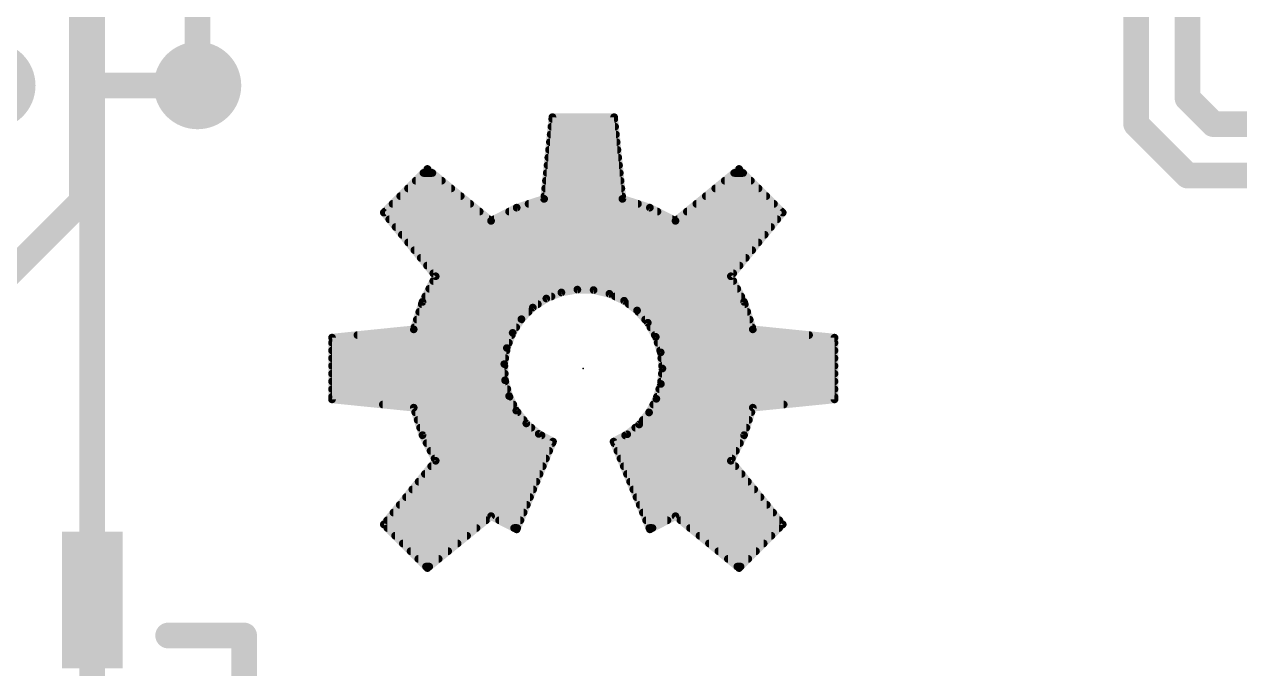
# Model space of a CAD drawing. Extents: x -37 to 70, y -9 to 26.
# Drawn here: x 13.53 to 25.53, y 4.4 to 10.76 of the extents above; entities that cross this region are included whole.
import ezdxf

# ---------------------------------------------------------------- set-up
doc = ezdxf.new("R2010")
doc.units = 0
for name, color, linetype in [('1', 12, 'CONTINUOUS'), ('16', 132, 'CONTINUOUS'), ('18', 110, 'CONTINUOUS'), ('21', 41, 'CONTINUOUS'), ('22', 40, 'CONTINUOUS'), ('24', 53, 'CONTINUOUS')]:
    doc.layers.add(name, color=color, linetype=linetype)

# ---------------------------------------------------------------- blocks, each defined once
blk = doc.blocks.new('RECT')
blk.add_solid([(-0.5, -0.5), (0.5, -0.5), (-0.5, 0.5), (0.5, 0.5)])
blk = doc.blocks.new('ROUNDV')
at = {"const_width": 0.5}
blk.add_lwpolyline([(0, -0.25, 1), (0, 0.25, 1), (0, -0.25)], format="xyb", dxfattribs=at)

msp = doc.modelspace()

# ---------------------------------------------------------------- linework, layer by layer
at = {"layer": '1', "const_width": 0.254}
for points in [[(25.019, 11.303), (25.019, 10.033)], [(24.511, 11.049), (24.511, 9.779)], [(14.2, 10.16), (14.2, 11.025)], [(14.2, 5.08), (14.2, 10.16)], [(15.24, 10.16), (14.2, 10.16)], [(25.273, 9.779), (25.019, 10.033)], [(25.019, 9.271), (24.511, 9.779)], [(25.273, 9.779), (27.79, 9.779)], [(25.019, 9.271), (27.79, 9.271)], [(14.2, 4.04), (14.2, 5.08)]]:
    msp.add_lwpolyline(points, dxfattribs=at)
at = {"layer": '1', "const_width": 0.127}
for points in [[(14.2635, 10.16, 1), (14.1365, 10.16)], [(14.2, 10.2235, 1), (14.2, 10.0965)], [(14.1365, 10.16, 1), (14.2635, 10.16)], [(15.24, 10.0965, 1), (15.24, 10.2235)], [(25.0639, 10.0779, 1), (24.9741, 9.9881)], [(24.9555, 10.033, 1), (25.0825, 10.033)], [(24.5559, 9.8239, 1), (24.4661, 9.7341)], [(25.273, 9.8425, 1), (25.273, 9.7155)], [(25.2281, 9.7341, 1), (25.3179, 9.8239)], [(24.4475, 9.779, 1), (24.5745, 9.779)], [(25.019, 9.3345, 1), (25.019, 9.2075)], [(24.9741, 9.2261, 1), (25.0639, 9.3159)], [(14.2635, 5.08, 1), (14.1365, 5.08)], [(14.1365, 5.08, 1), (14.2635, 5.08)]]:
    msp.add_lwpolyline(points, format="xyb", dxfattribs=at)
at = {"layer": '16', "const_width": 0.254}
for points in [[(15.24, 12.954), (15.24, 10.16)], [(14.097, 9.017), (14.097, 12.319)], [(12.7, 7.62), (14.097, 9.017)]]:
    msp.add_lwpolyline(points, dxfattribs=at)
at = {"layer": '16', "const_width": 0.127}
for points in [[(15.1765, 10.16, 1), (15.3035, 10.16)], [(14.1419, 8.9721, 1), (14.0521, 9.0619)], [(14.0335, 9.017, 1), (14.1605, 9.017)]]:
    msp.add_lwpolyline(points, format="xyb", dxfattribs=at)
at = {"layer": '21', "const_width": 0.254}
for points in [[(14.95, 4.73), (15.7, 4.73)], [(15.7, 4.73), (15.7, 3.08)]]:
    msp.add_lwpolyline(points, dxfattribs=at)
at = {"layer": '21', "const_width": 0.127}
for points in [[(14.95, 4.7935, 1), (14.95, 4.6665)], [(15.7635, 4.73, 1), (15.6365, 4.73)], [(15.7, 4.6665, 1), (15.7, 4.7935)]]:
    msp.add_lwpolyline(points, format="xyb", dxfattribs=at)
at = {"layer": '22', "const_width": 0.0762}
for points in [[(18.6634, 9.0407), (18.7453, 9.8474)], [(18.7435, 9.8298), (19.3565, 9.8298)], [(18.7453, 9.8474), (19.3547, 9.8474)], [(19.3547, 9.8474), (19.4366, 9.0407)], [(18.7358, 9.7536), (19.3642, 9.7536)], [(18.7203, 9.6012), (19.3797, 9.6012)], [(18.728, 9.6774), (19.372, 9.6774)], [(18.7048, 9.4488), (19.3952, 9.4488)], [(18.7126, 9.525), (19.3874, 9.525)], [(17.08, 8.9052), (17.5108, 9.336)], [(17.5108, 9.336), (18.1392, 8.8236)], [(18.6971, 9.3726), (19.4029, 9.3726)], [(19.9608, 8.8236), (20.5892, 9.336)], [(20.5892, 9.336), (21.02, 8.9052)], [(17.395, 9.2202), (17.6528, 9.2202)], [(17.4712, 9.2964), (17.5594, 9.2964)], [(18.6816, 9.2202), (19.4184, 9.2202)], [(18.6894, 9.2964), (19.4106, 9.2964)], [(20.4472, 9.2202), (20.705, 9.2202)], [(20.5406, 9.2964), (20.6288, 9.2964)], [(17.3188, 9.144), (17.7463, 9.144)], [(18.6739, 9.144), (19.4261, 9.144)], [(20.3537, 9.144), (20.7812, 9.144)], [(17.1664, 8.9916), (17.9332, 8.9916)], [(17.2426, 9.0678), (17.8397, 9.0678)], [(18.3923, 8.9539), (18.6634, 9.0407)], [(18.51, 8.9916), (19.59, 8.9916)], [(18.6662, 9.0678), (19.4338, 9.0678)], [(19.4366, 9.0407), (19.7077, 8.9539)], [(20.1668, 8.9916), (20.9336, 8.9916)], [(20.2603, 9.0678), (20.8574, 9.0678)], [(17.5924, 8.2768), (17.08, 8.9052)], [(17.0902, 8.9154), (18.0266, 8.9154)], [(18.1392, 8.8236), (18.3923, 8.9539)], [(18.3175, 8.9154), (19.7825, 8.9154)], [(19.7077, 8.9539), (19.9608, 8.8236)], [(20.0734, 8.9154), (21.0098, 8.9154)], [(21.02, 8.9052), (20.5076, 8.2768)], [(17.1338, 8.8392), (18.1201, 8.8392)], [(17.196, 8.763), (20.9041, 8.763)], [(18.1695, 8.8392), (19.9305, 8.8392)], [(19.9799, 8.8392), (20.9662, 8.8392)], [(17.2581, 8.6868), (20.8419, 8.6868)], [(17.3202, 8.6106), (20.7798, 8.6106)], [(17.3824, 8.5344), (20.7177, 8.5344)], [(17.4445, 8.4582), (20.6555, 8.4582)], [(17.5066, 8.382), (20.5934, 8.382)], [(17.4621, 8.0237), (17.5924, 8.2768)], [(17.5688, 8.3058), (20.5312, 8.3058)], [(20.5076, 8.2768), (20.6379, 8.0237)], [(17.5289, 8.1534), (20.5711, 8.1534)], [(17.5681, 8.2296), (20.5319, 8.2296)], [(18.9916, 8.1451), (18.8337, 8.1168)], [(19.152, 8.1406), (18.9916, 8.1451)], [(19.3081, 8.1034), (19.152, 8.1406)], [(17.3753, 7.7526), (17.4621, 8.0237)], [(17.4896, 8.0772), (18.7357, 8.0772)], [(18.685, 8.0568), (18.5516, 7.9676)], [(18.8337, 8.1168), (18.685, 8.0568)], [(19.4532, 8.0352), (19.3081, 8.1034)], [(19.3639, 8.0772), (20.6104, 8.0772)], [(19.5814, 7.9387), (19.4532, 8.0352)], [(20.6379, 8.0237), (20.7247, 7.7526)], [(17.4304, 7.9248), (18.5095, 7.9248)], [(17.4548, 8.001), (18.6015, 8.001)], [(18.5516, 7.9676), (18.4392, 7.8531)], [(19.4987, 8.001), (20.6452, 8.001)], [(19.6872, 7.8181), (19.5814, 7.9387)], [(19.5936, 7.9248), (20.6696, 7.9248)], [(17.3816, 7.7724), (18.3874, 7.7724)], [(17.406, 7.8486), (18.4363, 7.8486)], [(18.4392, 7.8531), (18.3526, 7.7181)], [(19.6605, 7.8486), (20.694, 7.8486)], [(19.7661, 7.6784), (19.6872, 7.8181)], [(19.713, 7.7724), (20.7184, 7.7724)], [(16.5686, 7.6707), (17.3753, 7.7526)], [(16.5686, 7.0613), (16.5686, 7.6707)], [(16.8198, 7.6962), (18.3442, 7.6962)], [(18.3526, 7.7181), (18.2954, 7.5682)], [(19.7561, 7.6962), (21.2802, 7.6962)], [(19.8148, 7.5256), (19.7661, 7.6784)], [(20.7247, 7.7526), (21.5314, 7.6707)], [(21.5314, 7.6707), (21.5314, 7.0613)], [(16.5686, 7.62), (18.3151, 7.62)], [(16.5686, 7.5438), (18.2914, 7.5438)], [(18.2954, 7.5682), (18.27, 7.4098)], [(19.7847, 7.62), (21.5314, 7.62)], [(19.809, 7.5438), (21.5314, 7.5438)], [(19.8313, 7.366), (19.8148, 7.5256)], [(16.5686, 7.4676), (18.2792, 7.4676)], [(18.27, 7.4098), (18.2775, 7.2496)], [(19.8208, 7.4676), (21.5314, 7.4676)], [(16.5686, 7.3914), (18.2708, 7.3914)], [(16.5686, 7.3152), (18.2744, 7.3152)], [(19.8163, 7.2136), (19.8313, 7.366)], [(19.8263, 7.3152), (21.5314, 7.3152)], [(19.8287, 7.3914), (21.5314, 7.3914)], [(16.5686, 7.239), (18.2802, 7.239)], [(18.2775, 7.2496), (18.3175, 7.0942)], [(19.7718, 7.067), (19.8163, 7.2136)], [(19.8188, 7.239), (21.5314, 7.239)], [(16.5686, 7.1628), (18.2998, 7.1628)], [(16.5686, 7.0866), (18.3213, 7.0866)], [(17.3753, 6.9794), (16.5686, 7.0613)], [(18.3175, 7.0942), (18.3885, 6.9504)], [(19.6996, 6.9319), (19.7718, 7.067)], [(19.7778, 7.0866), (21.5314, 7.0866)], [(19.8009, 7.1628), (21.5314, 7.1628)], [(21.5314, 7.0613), (20.7247, 6.9794)], [(17.07, 7.0104), (18.3589, 7.0104)], [(17.4621, 6.7083), (17.3753, 6.9794)], [(17.3898, 6.9342), (18.4011, 6.9342)], [(18.3885, 6.9504), (18.4873, 6.824)], [(19.6025, 6.8135), (19.6996, 6.9319)], [(19.7008, 6.9342), (20.7102, 6.9342)], [(19.7416, 7.0104), (21.03, 7.0104)], [(20.7247, 6.9794), (20.6379, 6.7083)], [(17.4142, 6.858), (18.4607, 6.858)], [(18.4873, 6.824), (18.6099, 6.7205)], [(19.4841, 6.7164), (19.6025, 6.8135)], [(19.639, 6.858), (20.6859, 6.858)], [(17.4385, 6.7818), (18.5373, 6.7818)], [(17.5924, 6.4552), (17.4621, 6.7083)], [(17.4635, 6.7056), (18.6374, 6.7056)], [(18.6099, 6.7205), (18.751, 6.6442)], [(19.349, 6.6442), (19.4841, 6.7164)], [(19.4639, 6.7056), (20.6366, 6.7056)], [(19.5638, 6.7818), (20.6615, 6.7818)], [(20.6379, 6.7083), (20.5076, 6.4552)], [(17.5027, 6.6294), (18.7449, 6.6294)], [(18.751, 6.6442), (18.3922, 5.778)], [(19.7078, 5.778), (19.349, 6.6442)], [(19.3551, 6.6294), (20.5973, 6.6294)], [(17.08, 5.8268), (17.5924, 6.4552)], [(17.5419, 6.5532), (18.7133, 6.5532)], [(17.5812, 6.477), (18.6817, 6.477)], [(19.3867, 6.5532), (20.5581, 6.5532)], [(19.4183, 6.477), (20.5188, 6.477)], [(20.5076, 6.4552), (21.02, 5.8268)], [(17.4859, 6.3246), (18.6186, 6.3246)], [(17.548, 6.4008), (18.6502, 6.4008)], [(19.4498, 6.4008), (20.552, 6.4008)], [(19.4814, 6.3246), (20.6141, 6.3246)], [(17.4238, 6.2484), (18.5871, 6.2484)], [(19.513, 6.2484), (20.6762, 6.2484)], [(17.2995, 6.096), (18.5239, 6.096)], [(17.3616, 6.1722), (18.5555, 6.1722)], [(19.5445, 6.1722), (20.7384, 6.1722)], [(19.5761, 6.096), (20.8005, 6.096)], [(17.2374, 6.0198), (18.4924, 6.0198)], [(19.6076, 6.0198), (20.8626, 6.0198)], [(17.1131, 5.8674), (18.0889, 5.8674)], [(17.1752, 5.9436), (18.4608, 5.9436)], [(18.1392, 5.9084), (17.5108, 5.396)], [(18.3922, 5.778), (18.1392, 5.9084)], [(18.2188, 5.8674), (18.4292, 5.8674)], [(19.6392, 5.9436), (20.9248, 5.9436)], [(19.6708, 5.8674), (19.8813, 5.8674)], [(19.9608, 5.9084), (19.7078, 5.778)], [(20.5892, 5.396), (19.9608, 5.9084)], [(20.0111, 5.8674), (20.9869, 5.8674)], [(17.5108, 5.396), (17.08, 5.8268)], [(17.1156, 5.7912), (17.9955, 5.7912)], [(18.3666, 5.7912), (18.3977, 5.7912)], [(19.7023, 5.7912), (19.7334, 5.7912)], [(20.1045, 5.7912), (20.9844, 5.7912)], [(21.02, 5.8268), (20.5892, 5.396)], [(17.1918, 5.715), (17.902, 5.715)], [(17.268, 5.6388), (17.8086, 5.6388)], [(20.198, 5.715), (20.9082, 5.715)], [(20.2914, 5.6388), (20.832, 5.6388)], [(17.3442, 5.5626), (17.7151, 5.5626)], [(17.4204, 5.4864), (17.6217, 5.4864)], [(20.3849, 5.5626), (20.7558, 5.5626)], [(20.4783, 5.4864), (20.6796, 5.4864)], [(17.4966, 5.4102), (17.5282, 5.4102)], [(20.5718, 5.4102), (20.6034, 5.4102)]]:
    msp.add_lwpolyline(points, dxfattribs=at)
at = {"layer": '22', "const_width": 0.0381}
for points in [[(18.7435, 9.8489, 1), (18.7435, 9.8108)], [(18.7453, 9.8665, 1), (18.7453, 9.8284)], [(18.7643, 9.8455, 1), (18.7263, 9.8493)], [(19.3737, 9.8493, 1), (19.3357, 9.8455)], [(19.3547, 9.8284, 1), (19.3547, 9.8665)], [(19.3565, 9.8108, 1), (19.3565, 9.8489)], [(18.7358, 9.7727, 1), (18.7358, 9.7346)], [(19.3642, 9.7346, 1), (19.3642, 9.7727)], [(18.7203, 9.6203, 1), (18.7203, 9.5822)], [(18.728, 9.6965, 1), (18.728, 9.6584)], [(19.372, 9.6584, 1), (19.372, 9.6965)], [(19.3797, 9.5822, 1), (19.3797, 9.6203)], [(18.7048, 9.4679, 1), (18.7048, 9.4298)], [(18.7126, 9.5441, 1), (18.7126, 9.506)], [(19.3874, 9.506, 1), (19.3874, 9.5441)], [(19.3952, 9.4298, 1), (19.3952, 9.4679)], [(17.5228, 9.3508, 1), (17.4988, 9.3212)], [(17.5243, 9.3225, 1), (17.4973, 9.3495)], [(18.6971, 9.3917, 1), (18.6971, 9.3536)], [(19.4029, 9.3536, 1), (19.4029, 9.3917)], [(20.6027, 9.3495, 1), (20.5757, 9.3225)], [(20.6012, 9.3212, 1), (20.5772, 9.3508)], [(17.395, 9.2393, 1), (17.395, 9.2012)], [(17.4712, 9.3155, 1), (17.4712, 9.2774)], [(17.5594, 9.2774, 1), (17.5594, 9.3155)], [(17.6528, 9.2012, 1), (17.6528, 9.2393)], [(18.6816, 9.2393, 1), (18.6816, 9.2012)], [(18.6894, 9.3155, 1), (18.6894, 9.2774)], [(19.4106, 9.2774, 1), (19.4106, 9.3155)], [(19.4184, 9.2012, 1), (19.4184, 9.2393)], [(20.4472, 9.2393, 1), (20.4472, 9.2012)], [(20.5406, 9.3155, 1), (20.5406, 9.2774)], [(20.6288, 9.2774, 1), (20.6288, 9.3155)], [(20.705, 9.2012, 1), (20.705, 9.2393)], [(17.3188, 9.1631, 1), (17.3188, 9.125)], [(17.7463, 9.125, 1), (17.7463, 9.1631)], [(18.6739, 9.1631, 1), (18.6739, 9.125)], [(19.4261, 9.125, 1), (19.4261, 9.1631)], [(20.3537, 9.1631, 1), (20.3537, 9.125)], [(20.7812, 9.125, 1), (20.7812, 9.1631)], [(17.1664, 9.0107, 1), (17.1664, 8.9726)], [(17.2426, 9.0869, 1), (17.2426, 9.0488)], [(17.8397, 9.0488, 1), (17.8397, 9.0869)], [(17.9332, 8.9726, 1), (17.9332, 9.0107)], [(18.51, 9.0107, 1), (18.51, 8.9726)], [(18.6444, 9.0426, 1), (18.6824, 9.0388)], [(18.6662, 9.0869, 1), (18.6662, 9.0488)], [(18.6692, 9.0226, 1), (18.6576, 9.0588)], [(19.4424, 9.0588, 1), (19.4308, 9.0226)], [(19.4176, 9.0388, 1), (19.4556, 9.0426)], [(19.4338, 9.0488, 1), (19.4338, 9.0869)], [(19.59, 8.9726, 1), (19.59, 9.0107)], [(20.1668, 9.0107, 1), (20.1668, 8.9726)], [(20.2603, 9.0869, 1), (20.2603, 9.0488)], [(20.8574, 9.0488, 1), (20.8574, 9.0869)], [(20.9336, 8.9726, 1), (20.9336, 9.0107)], [(17.0948, 8.9172, 1), (17.0652, 8.8932)], [(17.0665, 8.9187, 1), (17.0935, 8.8917)], [(17.0902, 8.9345, 1), (17.0902, 8.8963)], [(18.0266, 8.8963, 1), (18.0266, 8.9345)], [(18.3175, 8.9345, 1), (18.3175, 8.8963)], [(18.3865, 8.9721, 1), (18.3981, 8.9358)], [(18.401, 8.937, 1), (18.3836, 8.9709)], [(19.7164, 8.9709, 1), (19.699, 8.937)], [(19.7019, 8.9358, 1), (19.7135, 8.9721)], [(19.7825, 8.8963, 1), (19.7825, 8.9345)], [(20.0734, 8.9345, 1), (20.0734, 8.8963)], [(21.0348, 8.8932, 1), (21.0052, 8.9172)], [(21.0065, 8.8917, 1), (21.0335, 8.9187)], [(21.0098, 8.8963, 1), (21.0098, 8.9345)], [(17.1338, 8.8582, 1), (17.1338, 8.8201)], [(17.196, 8.782, 1), (17.196, 8.7439)], [(18.1201, 8.8201, 1), (18.1201, 8.8582)], [(18.1305, 8.8405, 1), (18.1479, 8.8067)], [(18.1272, 8.8088, 1), (18.1512, 8.8384)], [(18.1695, 8.8582, 1), (18.1695, 8.8201)], [(19.9305, 8.8201, 1), (19.9305, 8.8582)], [(19.9488, 8.8384, 1), (19.9728, 8.8088)], [(19.9521, 8.8067, 1), (19.9695, 8.8405)], [(19.9799, 8.8582, 1), (19.9799, 8.8201)], [(20.9041, 8.7439, 1), (20.9041, 8.782)], [(20.9662, 8.8201, 1), (20.9662, 8.8582)], [(17.2581, 8.7058, 1), (17.2581, 8.6677)], [(17.3202, 8.6296, 1), (17.3202, 8.5915)], [(20.7798, 8.5915, 1), (20.7798, 8.6296)], [(20.8419, 8.6677, 1), (20.8419, 8.7058)], [(17.3824, 8.5534, 1), (17.3824, 8.5153)], [(20.7177, 8.5153, 1), (20.7177, 8.5534)], [(17.4445, 8.4772, 1), (17.4445, 8.4391)], [(17.5066, 8.401, 1), (17.5066, 8.3629)], [(20.5934, 8.3629, 1), (20.5934, 8.401)], [(20.6555, 8.4391, 1), (20.6555, 8.4772)], [(17.5688, 8.3248, 1), (17.5688, 8.2867)], [(17.6093, 8.2681, 1), (17.5755, 8.2855)], [(17.5776, 8.2648, 1), (17.6072, 8.2888)], [(20.5245, 8.2855, 1), (20.4907, 8.2681)], [(20.4928, 8.2888, 1), (20.5224, 8.2648)], [(20.5312, 8.2867, 1), (20.5312, 8.3248)], [(17.5289, 8.1724, 1), (17.5289, 8.1343)], [(17.5681, 8.2486, 1), (17.5681, 8.2105)], [(18.9922, 8.1641, 1), (18.9911, 8.1261)], [(18.995, 8.1263, 1), (18.9883, 8.1639)], [(19.1564, 8.1591, 1), (19.1476, 8.1221)], [(19.1515, 8.1216, 1), (19.1525, 8.1596)], [(20.5319, 8.2105, 1), (20.5319, 8.2486)], [(20.5711, 8.1343, 1), (20.5711, 8.1724)], [(17.4451, 8.0324, 1), (17.479, 8.015)], [(17.4802, 8.0179, 1), (17.4439, 8.0295)], [(17.4896, 8.0963, 1), (17.4896, 8.0582)], [(18.6778, 8.0744, 1), (18.6921, 8.0391)], [(18.6955, 8.0409, 1), (18.6744, 8.0726)], [(18.7357, 8.0582, 1), (18.7357, 8.0963)], [(18.8304, 8.1355, 1), (18.8371, 8.098)], [(18.8409, 8.0991, 1), (18.8266, 8.1344)], [(19.3162, 8.1207, 1), (19.3, 8.0862)], [(19.3037, 8.0849, 1), (19.3125, 8.122)], [(19.3639, 8.0963, 1), (19.3639, 8.0582)], [(19.4647, 8.0504, 1), (19.4418, 8.02)], [(19.4451, 8.0179, 1), (19.4614, 8.0524)], [(20.6104, 8.0582, 1), (20.6104, 8.0963)], [(20.6561, 8.0295, 1), (20.6198, 8.0179)], [(20.621, 8.015, 1), (20.6549, 8.0324)], [(17.4304, 7.9439, 1), (17.4304, 7.9058)], [(17.4548, 8.0201, 1), (17.4548, 7.982)], [(18.5095, 7.9058, 1), (18.5095, 7.9439)], [(18.541, 7.9835, 1), (18.5622, 7.9518)], [(18.5652, 7.9543, 1), (18.538, 7.981)], [(18.6015, 7.982, 1), (18.6015, 8.0201)], [(19.4987, 8.0201, 1), (19.4987, 7.982)], [(19.5958, 7.9513, 1), (19.5671, 7.9262)], [(19.57, 7.9235, 1), (19.5929, 7.9539)], [(19.5936, 7.9439, 1), (19.5936, 7.9058)], [(20.6452, 7.982, 1), (20.6452, 8.0201)], [(20.6696, 7.9058, 1), (20.6696, 7.9439)], [(17.3816, 7.7915, 1), (17.3816, 7.7534)], [(17.406, 7.8677, 1), (17.406, 7.8296)], [(18.3874, 7.7534, 1), (18.3874, 7.7915)], [(18.4256, 7.8665, 1), (18.4528, 7.8398)], [(18.4552, 7.8429, 1), (18.4232, 7.8634)], [(18.4363, 7.8296, 1), (18.4363, 7.8677)], [(19.6605, 7.8677, 1), (19.6605, 7.8296)], [(19.7038, 7.8275, 1), (19.6706, 7.8087)], [(19.6729, 7.8055, 1), (19.7015, 7.8307)], [(19.713, 7.7915, 1), (19.713, 7.7534)], [(20.694, 7.8296, 1), (20.694, 7.8677)], [(20.7184, 7.7534, 1), (20.7184, 7.7915)], [(16.5877, 7.6707, 1), (16.5495, 7.6707)], [(16.5667, 7.6897, 1), (16.5705, 7.6517)], [(16.8198, 7.7153, 1), (16.8198, 7.6772)], [(17.3572, 7.7584, 1), (17.3934, 7.7468)], [(17.3772, 7.7336, 1), (17.3734, 7.7716)], [(18.3365, 7.7284, 1), (18.3686, 7.7078)], [(18.3704, 7.7113, 1), (18.3348, 7.7249)], [(18.3442, 7.6772, 1), (18.3442, 7.7153)], [(19.7561, 7.7153, 1), (19.7561, 7.6772)], [(19.7843, 7.6842, 1), (19.748, 7.6726)], [(19.7495, 7.6691, 1), (19.7827, 7.6878)], [(20.7266, 7.7716, 1), (20.7228, 7.7336)], [(20.7066, 7.7468, 1), (20.7428, 7.7584)], [(21.2802, 7.6772, 1), (21.2802, 7.7153)], [(21.5505, 7.6707, 1), (21.5124, 7.6707)], [(21.5295, 7.6517, 1), (21.5333, 7.6897)], [(16.5686, 7.6391, 1), (16.5686, 7.601)], [(16.5686, 7.5629, 1), (16.5686, 7.5248)], [(18.2776, 7.575, 1), (18.3132, 7.5614)], [(18.3142, 7.5652, 1), (18.2765, 7.5712)], [(18.2914, 7.5248, 1), (18.2914, 7.5629)], [(18.3151, 7.601, 1), (18.3151, 7.6391)], [(19.7847, 7.6391, 1), (19.7847, 7.601)], [(19.809, 7.5629, 1), (19.809, 7.5248)], [(19.8338, 7.5275, 1), (19.7959, 7.5236)], [(21.5314, 7.601, 1), (21.5314, 7.6391)], [(21.5314, 7.5248, 1), (21.5314, 7.5629)], [(16.5686, 7.4867, 1), (16.5686, 7.4486)], [(18.289, 7.4107, 1), (18.2509, 7.4089)], [(18.2792, 7.4486, 1), (18.2792, 7.4867)], [(19.7967, 7.5198, 1), (19.833, 7.5314)], [(19.8208, 7.4867, 1), (19.8208, 7.4486)], [(21.5314, 7.4486, 1), (21.5314, 7.4867)], [(16.5686, 7.4104, 1), (16.5686, 7.3723)], [(16.5686, 7.3342, 1), (16.5686, 7.2961)], [(18.2512, 7.4128, 1), (18.2888, 7.4068)], [(18.2708, 7.3723, 1), (18.2708, 7.4104)], [(18.2744, 7.2961, 1), (18.2744, 7.3342)], [(19.8263, 7.3342, 1), (19.8263, 7.2961)], [(19.8287, 7.4104, 1), (19.8287, 7.3723)], [(19.8503, 7.3641, 1), (19.8123, 7.3679)], [(19.8124, 7.364, 1), (19.8502, 7.368)], [(21.5314, 7.3723, 1), (21.5314, 7.4104)], [(21.5314, 7.2961, 1), (21.5314, 7.3342)], [(16.5686, 7.2581, 1), (16.5686, 7.22)], [(18.2959, 7.2543, 1), (18.259, 7.2448)], [(18.2584, 7.2487, 1), (18.2965, 7.2505)], [(18.2802, 7.22, 1), (18.2802, 7.2581)], [(19.7973, 7.2154, 1), (19.8353, 7.2117)], [(19.8345, 7.208, 1), (19.7981, 7.2191)], [(19.8188, 7.2581, 1), (19.8188, 7.22)], [(21.5314, 7.22, 1), (21.5314, 7.2581)], [(16.5686, 7.1819, 1), (16.5686, 7.1438)], [(16.5686, 7.1057, 1), (16.5686, 7.0676)], [(16.5705, 7.0803, 1), (16.5667, 7.0423)], [(18.3346, 7.1027, 1), (18.3004, 7.0858)], [(18.2991, 7.0895, 1), (18.336, 7.099)], [(18.2998, 7.1438, 1), (18.2998, 7.1819)], [(18.3213, 7.0676, 1), (18.3213, 7.1057)], [(19.7536, 7.0725, 1), (19.7901, 7.0615)], [(19.7886, 7.058, 1), (19.755, 7.076)], [(19.7778, 7.1057, 1), (19.7778, 7.0676)], [(19.8009, 7.1819, 1), (19.8009, 7.1438)], [(21.5333, 7.0423, 1), (21.5295, 7.0803)], [(21.5314, 7.1438, 1), (21.5314, 7.1819)], [(21.5314, 7.0676, 1), (21.5314, 7.1057)], [(16.5495, 7.0613, 1), (16.5877, 7.0613)], [(17.07, 7.0295, 1), (17.07, 6.9914)], [(17.3934, 6.9852, 1), (17.3572, 6.9736)], [(17.3898, 6.9533, 1), (17.3898, 6.9152)], [(17.3734, 6.9604, 1), (17.3772, 6.9984)], [(18.3589, 6.9914, 1), (18.3589, 7.0295)], [(18.4035, 6.9621, 1), (18.3735, 6.9386)], [(18.3714, 6.9419, 1), (18.4056, 6.9588)], [(18.4011, 6.9152, 1), (18.4011, 6.9533)], [(19.7008, 6.9533, 1), (19.7008, 6.9152)], [(19.7144, 6.9199, 1), (19.6849, 6.944)], [(19.7416, 7.0295, 1), (19.7416, 6.9914)], [(20.7228, 6.9984, 1), (20.7266, 6.9604)], [(20.7428, 6.9736, 1), (20.7066, 6.9852)], [(20.7102, 6.9152, 1), (20.7102, 6.9533)], [(21.03, 6.9914, 1), (21.03, 7.0295)], [(21.5124, 7.0613, 1), (21.5505, 7.0613)], [(17.4142, 6.8771, 1), (17.4142, 6.839)], [(18.4607, 6.839, 1), (18.4607, 6.8771)], [(18.4996, 6.8386, 1), (18.475, 6.8094)], [(18.4723, 6.8123, 1), (18.5023, 6.8357)], [(19.5877, 6.8256, 1), (19.6172, 6.8015)], [(19.6146, 6.7988, 1), (19.5904, 6.8283)], [(19.639, 6.8771, 1), (19.639, 6.839)], [(19.6828, 6.9409, 1), (19.7164, 6.923)], [(20.6859, 6.839, 1), (20.6859, 6.8771)], [(17.4385, 6.8009, 1), (17.4385, 6.7628)], [(17.479, 6.717, 1), (17.4451, 6.6996)], [(17.4439, 6.7025, 1), (17.4802, 6.7141)], [(17.4635, 6.7247, 1), (17.4635, 6.6866)], [(18.5373, 6.7628, 1), (18.5373, 6.8009)], [(18.6189, 6.7372, 1), (18.6008, 6.7037)], [(18.5976, 6.7059, 1), (18.6222, 6.735)], [(18.6374, 6.6866, 1), (18.6374, 6.7247)], [(19.4639, 6.7247, 1), (19.4639, 6.6866)], [(19.472, 6.7311, 1), (19.4962, 6.7017)], [(19.4931, 6.6996, 1), (19.4751, 6.7332)], [(19.5638, 6.8009, 1), (19.5638, 6.7628)], [(20.6198, 6.7141, 1), (20.6561, 6.7025)], [(20.6549, 6.6996, 1), (20.621, 6.717)], [(20.6366, 6.6866, 1), (20.6366, 6.7247)], [(20.6615, 6.7628, 1), (20.6615, 6.8009)], [(17.5027, 6.6485, 1), (17.5027, 6.6104)], [(18.7686, 6.6369, 1), (18.7334, 6.6515)], [(18.7419, 6.6274, 1), (18.7601, 6.661)], [(18.7449, 6.6104, 1), (18.7449, 6.6485)], [(19.3666, 6.6515, 1), (19.3314, 6.6369)], [(19.34, 6.661, 1), (19.358, 6.6274)], [(19.3551, 6.6485, 1), (19.3551, 6.6104)], [(20.5973, 6.6104, 1), (20.5973, 6.6485)], [(17.5419, 6.5723, 1), (17.5419, 6.5342)], [(17.5812, 6.4961, 1), (17.5812, 6.458)], [(17.5755, 6.4465, 1), (17.6093, 6.4639)], [(17.6072, 6.4432, 1), (17.5776, 6.4672)], [(18.6817, 6.458, 1), (18.6817, 6.4961)], [(18.7133, 6.5342, 1), (18.7133, 6.5723)], [(19.3867, 6.5723, 1), (19.3867, 6.5342)], [(19.4183, 6.4961, 1), (19.4183, 6.458)], [(20.5224, 6.4672, 1), (20.4928, 6.4432)], [(20.4907, 6.4639, 1), (20.5245, 6.4465)], [(20.5188, 6.458, 1), (20.5188, 6.4961)], [(20.5581, 6.5342, 1), (20.5581, 6.5723)], [(17.4859, 6.3437, 1), (17.4859, 6.3056)], [(17.548, 6.4199, 1), (17.548, 6.3818)], [(18.6186, 6.3056, 1), (18.6186, 6.3437)], [(18.6502, 6.3818, 1), (18.6502, 6.4199)], [(19.4498, 6.4199, 1), (19.4498, 6.3818)], [(19.4814, 6.3437, 1), (19.4814, 6.3056)], [(20.552, 6.3818, 1), (20.552, 6.4199)], [(20.6141, 6.3056, 1), (20.6141, 6.3437)], [(17.4238, 6.2675, 1), (17.4238, 6.2294)], [(18.5871, 6.2294, 1), (18.5871, 6.2675)], [(19.513, 6.2675, 1), (19.513, 6.2294)], [(20.6762, 6.2294, 1), (20.6762, 6.2675)], [(17.2995, 6.1151, 1), (17.2995, 6.077)], [(17.3616, 6.1913, 1), (17.3616, 6.1532)], [(18.5239, 6.077, 1), (18.5239, 6.1151)], [(18.5555, 6.1532, 1), (18.5555, 6.1913)], [(19.5445, 6.1913, 1), (19.5445, 6.1532)], [(19.5761, 6.1151, 1), (19.5761, 6.077)], [(20.7384, 6.1532, 1), (20.7384, 6.1913)], [(20.8005, 6.077, 1), (20.8005, 6.1151)], [(17.2374, 6.0389, 1), (17.2374, 6.0008)], [(18.4924, 6.0008, 1), (18.4924, 6.0389)], [(19.6076, 6.0389, 1), (19.6076, 6.0008)], [(20.8626, 6.0008, 1), (20.8626, 6.0389)], [(17.1131, 5.8864, 1), (17.1131, 5.8483)], [(17.1752, 5.9627, 1), (17.1752, 5.9245)], [(18.0889, 5.8483, 1), (18.0889, 5.8864)], [(18.1479, 5.9253, 1), (18.1305, 5.8915)], [(18.1512, 5.8936, 1), (18.1272, 5.9232)], [(18.2188, 5.8864, 1), (18.2188, 5.8483)], [(18.4292, 5.8483, 1), (18.4292, 5.8864)], [(18.4608, 5.9245, 1), (18.4608, 5.9627)], [(19.6392, 5.9627, 1), (19.6392, 5.9245)], [(19.6708, 5.8864, 1), (19.6708, 5.8483)], [(19.8813, 5.8483, 1), (19.8813, 5.8864)], [(19.9728, 5.9232, 1), (19.9488, 5.8936)], [(19.9695, 5.8915, 1), (19.9521, 5.9253)], [(20.0111, 5.8864, 1), (20.0111, 5.8483)], [(20.9248, 5.9245, 1), (20.9248, 5.9627)], [(20.9869, 5.8483, 1), (20.9869, 5.8864)], [(17.0935, 5.8403, 1), (17.0665, 5.8133)], [(17.0652, 5.8388, 1), (17.0948, 5.8148)], [(17.1156, 5.8102, 1), (17.1156, 5.7721)], [(17.9955, 5.7721, 1), (17.9955, 5.8102)], [(18.3666, 5.8102, 1), (18.3666, 5.7721)], [(18.3746, 5.7853, 1), (18.4098, 5.7707)], [(18.3835, 5.7611, 1), (18.4009, 5.7949)], [(18.3977, 5.7721, 1), (18.3977, 5.8102)], [(19.7023, 5.8102, 1), (19.7023, 5.7721)], [(19.6991, 5.7949, 1), (19.7165, 5.7611)], [(19.6902, 5.7707, 1), (19.7254, 5.7853)], [(19.7334, 5.7721, 1), (19.7334, 5.8102)], [(20.1045, 5.8102, 1), (20.1045, 5.7721)], [(20.9844, 5.7721, 1), (20.9844, 5.8102)], [(21.0052, 5.8148, 1), (21.0348, 5.8388)], [(21.0335, 5.8133, 1), (21.0065, 5.8403)], [(17.1918, 5.734, 1), (17.1918, 5.6959)], [(17.268, 5.6579, 1), (17.268, 5.6198)], [(17.8086, 5.6198, 1), (17.8086, 5.6579)], [(17.902, 5.6959, 1), (17.902, 5.734)], [(20.198, 5.734, 1), (20.198, 5.6959)], [(20.2914, 5.6579, 1), (20.2914, 5.6198)], [(20.832, 5.6198, 1), (20.832, 5.6579)], [(20.9082, 5.6959, 1), (20.9082, 5.734)], [(17.3442, 5.5817, 1), (17.3442, 5.5436)], [(17.4204, 5.5055, 1), (17.4204, 5.4674)], [(17.6217, 5.4674, 1), (17.6217, 5.5055)], [(17.7151, 5.5436, 1), (17.7151, 5.5817)], [(20.3849, 5.5817, 1), (20.3849, 5.5436)], [(20.4783, 5.5055, 1), (20.4783, 5.4674)], [(20.6796, 5.4674, 1), (20.6796, 5.5055)], [(20.7558, 5.5436, 1), (20.7558, 5.5817)], [(17.4966, 5.4293, 1), (17.4966, 5.3912)], [(17.4988, 5.4108, 1), (17.5228, 5.3812)], [(17.4973, 5.3825, 1), (17.5243, 5.4095)], [(17.5282, 5.3912, 1), (17.5282, 5.4293)], [(20.5718, 5.4293, 1), (20.5718, 5.3912)], [(20.5757, 5.4095, 1), (20.6027, 5.3825)], [(20.5772, 5.3812, 1), (20.6012, 5.4108)], [(20.6034, 5.3912, 1), (20.6034, 5.4293)]]:
    msp.add_lwpolyline(points, format="xyb", dxfattribs=at)
at = {"layer": '24'}
msp.add_point((19.05, 7.366), dxfattribs=at)

# ---------------------------------------------------------------- block references
at = {"layer": '1', "xscale": 0.6, "yscale": 1.35}
msp.add_blockref('RECT', (14.2, 5.08), dxfattribs=at)
at = {"layer": '18', "xscale": 0.8636, "yscale": 0.8636}
for p in [(13.208, 10.16), (13.208, 10.16), (15.24, 10.16), (15.24, 10.16)]:
    msp.add_blockref('ROUNDV', p, dxfattribs=at)

doc.saveas('drawing.dxf')
